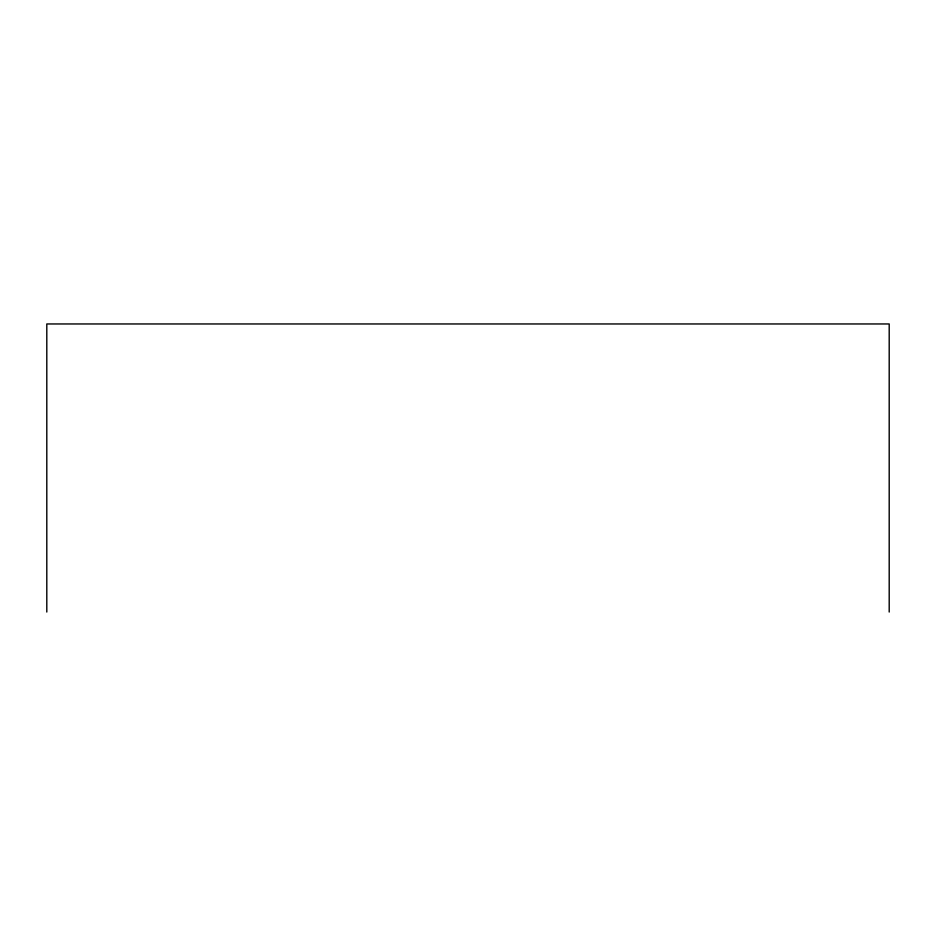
<?xml version="1.0" encoding="UTF-8"?>
<svg xmlns="http://www.w3.org/2000/svg" width="936" height="936" viewBox="0 0 936 936"><rect width="100%" height="100%" fill="white"/><g stroke="black" fill="none" stroke-linecap="round" stroke-linejoin="round"><path stroke-width="1.4" d="M889.2 612.039L889.2 323.961L46.8 323.961L46.8 612.039"/></g></svg>
